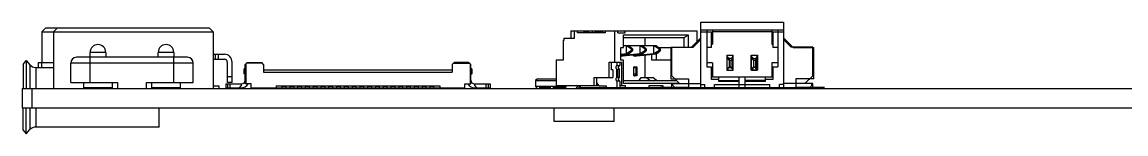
# Model space of a CAD drawing. Header units: millimetres. Extents: x 0 to 841, y 0 to 594.
# Drawn here: x 303 to 359.8, y 269.9 to 275.7 of the extents above; entities that cross this region are included whole.
import ezdxf

# ---------------------------------------------------------------- set-up
doc = ezdxf.new("R2010")
doc.units = ezdxf.units.MM
doc.header["$LTSCALE"] = 46.255
doc.layers.add('ASSEM_MEM', color=7, linetype='CONTINUOUS')

msp = doc.modelspace()

# ---------------------------------------------------------------- linework, layer by layer
at = {"layer": 'ASSEM_MEM', "color": 7, "linetype": 'CONTINUOUS'}
for p, q in [((304.221, 275.357), (304.021, 275.157)), ((304.221, 275.357), (312.621, 275.357)), ((304.821, 275.357), (304.621, 275.157)), ((312.621, 275.357), (312.821, 275.157)), ((337.901, 272.307), (337.901, 275.657)), ((337.901, 275.657), (342.151, 275.657)), ((337.901, 275.257), (342.151, 275.257)), ((338.201, 275.257), (338.201, 273.357)), ((338.501, 275.257), (338.501, 274.527)), ((341.551, 275.257), (341.551, 274.527)), ((341.851, 275.257), (341.851, 273.357)), ((342.151, 275.657), (342.151, 272.307)), ((304.021, 275.157), (304.021, 273.587)), ((304.021, 275.157), (312.821, 275.157)), ((304.621, 275.157), (304.621, 272.257)), ((312.821, 275.157), (312.821, 272.257)), ((330.818, 274.712), (330.818, 273.712)), ((330.853, 274.712), (330.818, 274.712)), ((330.853, 274.812), (330.853, 274.712)), ((331.383, 274.812), (330.853, 274.812)), ((331.207, 275.212), (331.207, 274.812)), ((331.207, 275.212), (337.712, 275.212)), ((331.383, 275.212), (331.383, 274.812)), ((331.56, 275.112), (331.56, 275.212)), ((332.974, 275.112), (331.56, 275.112)), ((331.898, 275.112), (331.898, 275.212)), ((331.902, 275.112), (331.902, 275.212)), ((331.913, 275.112), (331.913, 275.212)), ((331.93, 275.112), (331.93, 275.212)), ((331.948, 275.112), (331.948, 275.212)), ((331.969, 275.112), (331.969, 275.212)), ((331.994, 275.112), (331.994, 275.212)), ((332.022, 275.112), (332.022, 275.212)), ((332.043, 275.112), (332.043, 275.212)), ((332.082, 275.112), (332.082, 275.212)), ((332.114, 275.112), (332.114, 275.212)), ((332.132, 275.112), (332.132, 275.212)), ((332.135, 275.112), (332.135, 275.212)), ((332.337, 275.112), (332.337, 275.212)), ((332.464, 275.112), (332.464, 275.212)), ((332.468, 275.112), (332.468, 275.212)), ((332.478, 275.112), (332.478, 275.212)), ((332.496, 275.112), (332.496, 275.212)), ((332.514, 275.112), (332.514, 275.212)), ((332.535, 275.112), (332.535, 275.212)), ((332.56, 275.112), (332.56, 275.212)), ((332.591, 275.112), (332.591, 275.212)), ((332.613, 275.112), (332.613, 275.212)), ((332.651, 275.112), (332.651, 275.212)), ((332.683, 275.112), (332.683, 275.212)), ((332.719, 275.112), (332.719, 275.212)), ((332.761, 275.112), (332.761, 275.212)), ((332.789, 275.112), (332.789, 275.212)), ((332.811, 275.112), (332.811, 275.212)), ((332.818, 275.112), (332.818, 275.212)), ((332.86, 275.112), (332.86, 275.212)), ((332.974, 275.212), (332.974, 275.112)), ((333.469, 273.612), (333.469, 275.212)), ((333.639, 275.112), (333.639, 275.212)), ((333.639, 275.112), (334.007, 275.112)), ((333.929, 274.362), (333.929, 275.012)), ((333.929, 275.012), (337.252, 275.012)), ((333.929, 274.862), (337.04, 274.862)), ((334.007, 275.112), (334.007, 275.212)), ((335.025, 274.862), (335.025, 274.437)), ((337.04, 274.862), (337.252, 275.012)), ((337.04, 274.367), (337.04, 274.862)), ((337.252, 275.012), (337.252, 274.367)), ((337.401, 274.357), (337.901, 274.857)), ((337.501, 274.367), (337.901, 274.767)), ((337.712, 274.669), (337.712, 275.212)), ((337.901, 275.157), (338.451, 275.157)), ((338.451, 274.357), (338.451, 275.157)), ((341.551, 275.157), (338.501, 275.157)), ((341.601, 275.157), (341.601, 274.357)), ((341.601, 275.157), (342.151, 275.157)), ((342.151, 274.857), (342.651, 274.357)), ((342.151, 274.767), (342.551, 274.367)), ((333.788, 273.712), (333.788, 274.362)), ((333.788, 274.362), (333.929, 274.362)), ((335.626, 274.437), (333.929, 274.437)), ((334.07, 274.029), (334.07, 274.437)), ((334.318, 274.284), (334.07, 274.437)), ((334.318, 274.181), (334.07, 274.029)), ((334.212, 274.437), (334.389, 274.284)), ((334.212, 274.029), (334.389, 274.181)), ((334.318, 274.284), (334.318, 274.181)), ((334.389, 274.284), (334.318, 274.284)), ((334.389, 274.181), (334.318, 274.181)), ((334.389, 274.284), (334.389, 274.181)), ((334.778, 274.029), (334.778, 274.437)), ((335.025, 274.284), (334.778, 274.437)), ((335.025, 274.181), (334.778, 274.029)), ((334.919, 274.437), (335.096, 274.284)), ((334.919, 274.029), (335.096, 274.181)), ((335.025, 274.284), (335.025, 274.181)), ((335.096, 274.284), (335.025, 274.284)), ((335.096, 274.181), (335.025, 274.181)), ((335.096, 274.284), (335.096, 274.181)), ((335.485, 274.029), (335.485, 274.437)), ((335.732, 274.284), (335.485, 274.437)), ((335.732, 274.181), (335.485, 274.029)), ((335.626, 274.437), (335.803, 274.284)), ((335.626, 274.029), (335.803, 274.181)), ((335.713, 274.362), (336.401, 274.362)), ((335.732, 274.284), (335.732, 274.181)), ((335.803, 274.284), (335.732, 274.284)), ((335.803, 274.181), (335.732, 274.181)), ((335.803, 274.284), (335.803, 274.181)), ((336.351, 274.357), (336.351, 272.757)), ((337.401, 274.357), (336.351, 274.357)), ((336.401, 272.907), (336.401, 274.367)), ((336.401, 274.367), (337.501, 274.367)), ((338.451, 274.357), (338.201, 274.357)), ((338.451, 274.527), (338.501, 274.527)), ((341.551, 274.527), (341.601, 274.527)), ((341.851, 274.357), (341.601, 274.357)), ((343.651, 274.367), (342.551, 274.367)), ((342.651, 274.357), (343.701, 274.357)), ((343.651, 272.907), (343.651, 274.367)), ((343.701, 272.757), (343.701, 274.357)), ((303.051, 273.491), (303.207, 273.686)), ((303.207, 273.686), (303.207, 272.257)), ((303.207, 273.686), (303.403, 273.469)), ((303.851, 273.337), (303.851, 273.587)), ((303.851, 273.587), (304.621, 273.587)), ((305.501, 272.557), (305.501, 273.557)), ((311.501, 273.857), (305.801, 273.857)), ((306.501, 273.857), (306.501, 274.107)), ((307.301, 274.107), (307.301, 273.857)), ((310.001, 273.857), (310.001, 274.107)), ((310.801, 274.107), (310.801, 273.857)), ((311.801, 272.557), (311.801, 273.557)), ((312.82, 273.757), (313.401, 273.757)), ((312.821, 274.007), (313.401, 274.007)), ((312.951, 273.757), (312.951, 274.007)), ((313.551, 273.607), (313.551, 272.557)), ((313.801, 272.557), (313.801, 273.607)), ((314.471, 273.487), (314.571, 273.587)), ((315.351, 273.557), (314.541, 273.557)), ((314.571, 273.587), (315.321, 273.587)), ((315.421, 273.487), (315.321, 273.587)), ((325.221, 273.587), (325.121, 273.487)), ((325.191, 273.557), (326.001, 273.557)), ((325.971, 273.587), (325.221, 273.587)), ((326.071, 273.487), (325.971, 273.587)), ((330.464, 273.712), (330.464, 272.412)), ((330.818, 273.712), (330.464, 273.712)), ((333.187, 272.812), (333.187, 273.612)), ((333.187, 273.612), (333.823, 273.612)), ((333.307, 273.212), (333.307, 273.612)), ((333.6, 273.432), (333.6, 273.612)), ((333.742, 273.612), (333.742, 273.432)), ((334.778, 274.029), (333.788, 273.931)), ((333.788, 273.987), (334.212, 274.029)), ((334.07, 274.029), (333.788, 274.001)), ((333.894, 273.927), (333.788, 273.927)), ((333.904, 273.912), (333.788, 273.912)), ((333.929, 273.712), (333.788, 273.712)), ((333.823, 273.612), (333.823, 272.412)), ((333.894, 273.927), (334.919, 274.029)), ((333.904, 273.928), (333.904, 273.912)), ((333.929, 272.512), (333.929, 273.712)), ((334.212, 274.029), (334.07, 274.029)), ((334.449, 273.912), (334.449, 273.982)), ((334.449, 273.927), (334.601, 273.927)), ((334.611, 273.912), (334.449, 273.912)), ((335.485, 274.029), (334.459, 273.927)), ((334.601, 273.927), (335.626, 274.029)), ((334.611, 273.928), (334.611, 273.912)), ((334.919, 274.029), (334.778, 274.029)), ((335.025, 273.969), (335.025, 272.812)), ((335.379, 273.712), (335.379, 274.004)), ((336.351, 273.712), (335.379, 273.712)), ((335.626, 274.029), (335.485, 274.029)), ((335.626, 273.712), (335.626, 274.029)), ((338.501, 273.577), (338.201, 273.577)), ((338.501, 273.577), (338.501, 272.857)), ((339.241, 273.957), (339.241, 273.197)), ((339.241, 273.957), (339.561, 273.957)), ((339.251, 273.187), (339.251, 273.957)), ((339.251, 273.896), (339.351, 273.784)), ((339.251, 273.824), (339.351, 273.697)), ((339.351, 273.784), (339.351, 273.327)), ((339.451, 273.784), (339.351, 273.784)), ((339.451, 273.697), (339.351, 273.697)), ((339.551, 273.896), (339.451, 273.784)), ((339.551, 273.824), (339.451, 273.697)), ((339.451, 273.367), (339.451, 273.697)), ((339.551, 273.187), (339.551, 273.957)), ((339.561, 273.197), (339.561, 273.957)), ((340.491, 273.197), (340.491, 273.957)), ((340.491, 273.957), (340.811, 273.957)), ((340.501, 273.187), (340.501, 273.957)), ((340.501, 273.896), (340.601, 273.784)), ((340.501, 273.824), (340.601, 273.697)), ((340.601, 273.784), (340.701, 273.784)), ((340.601, 273.697), (340.601, 273.367)), ((340.701, 273.697), (340.601, 273.697)), ((340.801, 273.896), (340.701, 273.784)), ((340.801, 273.824), (340.701, 273.697)), ((340.701, 273.784), (340.701, 273.327)), ((340.801, 273.187), (340.801, 273.957)), ((340.811, 273.957), (340.811, 273.197)), ((341.551, 273.577), (341.551, 272.857)), ((341.851, 273.577), (341.551, 273.577)), ((303.051, 273.491), (303.051, 272.257)), ((303.691, 273.337), (304.621, 273.337)), ((314.411, 273.012), (314.411, 273.262)), ((314.411, 273.262), (314.42, 273.262)), ((314.471, 272.487), (314.471, 273.487)), ((314.501, 273.517), (314.501, 272.487)), ((315.421, 273.487), (315.421, 273.087)), ((325.121, 273.187), (315.421, 273.187)), ((315.421, 273.087), (325.121, 273.087)), ((325.121, 273.487), (325.121, 273.087)), ((326.041, 273.517), (326.041, 272.487)), ((326.071, 272.487), (326.071, 273.487)), ((326.086, 273.274), (326.072, 273.289)), ((326.131, 273.262), (326.122, 273.262)), ((326.131, 273.262), (326.131, 273.012)), ((333.378, 273.212), (333.307, 273.212)), ((333.378, 273.212), (333.378, 272.812)), ((333.572, 272.824), (333.572, 273.241)), ((333.6, 273.432), (333.742, 273.432)), ((333.629, 272.832), (333.629, 273.232)), ((333.713, 273.232), (333.629, 273.232)), ((333.713, 272.824), (333.713, 273.241)), ((334.449, 272.907), (334.449, 273.357)), ((334.449, 273.357), (334.611, 273.357)), ((334.565, 273.308), (334.449, 273.308)), ((334.565, 273.308), (334.483, 273.357)), ((334.565, 273.308), (334.565, 273.007)), ((334.611, 273.357), (334.611, 272.907)), ((338.201, 273.357), (338.451, 273.357)), ((338.451, 272.707), (338.451, 273.357)), ((339.241, 273.197), (339.561, 273.197)), ((339.351, 273.367), (339.251, 273.24)), ((339.251, 273.205), (339.351, 273.327)), ((339.251, 273.187), (339.551, 273.187)), ((339.351, 273.367), (339.451, 273.367)), ((339.351, 273.327), (339.451, 273.327)), ((339.551, 273.24), (339.451, 273.367)), ((339.451, 273.327), (339.551, 273.205)), ((340.811, 273.197), (340.491, 273.197)), ((340.601, 273.367), (340.501, 273.24)), ((340.601, 273.327), (340.501, 273.205)), ((340.501, 273.187), (340.801, 273.187)), ((340.601, 273.367), (340.701, 273.367)), ((340.701, 273.327), (340.601, 273.327)), ((340.801, 273.24), (340.701, 273.367)), ((340.801, 273.205), (340.701, 273.327)), ((341.601, 273.357), (341.601, 272.707)), ((341.601, 273.357), (341.851, 273.357)), ((305.501, 272.557), (307.901, 272.557)), ((306.151, 272.557), (306.151, 272.307)), ((307.651, 272.307), (307.651, 272.557)), ((307.901, 272.557), (307.901, 272.257)), ((309.401, 272.257), (309.401, 272.557)), ((309.401, 272.557), (311.801, 272.557)), ((309.651, 272.557), (309.651, 272.307)), ((311.151, 272.307), (311.151, 272.557)), ((313.471, 272.487), (313.471, 272.287)), ((313.471, 272.487), (314.271, 272.487)), ((313.801, 272.557), (313.551, 272.557)), ((314.271, 272.487), (314.271, 272.387)), ((314.771, 272.487), (314.471, 272.487)), ((314.771, 272.287), (314.771, 272.487)), ((325.771, 272.287), (325.771, 272.487)), ((325.771, 272.487), (326.071, 272.487)), ((326.271, 272.387), (326.271, 272.487)), ((326.271, 272.487), (327.071, 272.487)), ((327.071, 272.487), (327.071, 272.287)), ((329.501, 272.757), (329.401, 272.657)), ((329.401, 272.657), (329.401, 272.357)), ((329.401, 272.657), (330.464, 272.657)), ((329.501, 272.757), (330.464, 272.757)), ((332.409, 272.412), (332.409, 272.812)), ((332.409, 272.812), (333.378, 272.812)), ((332.529, 272.812), (332.529, 272.449)), ((332.575, 272.532), (332.529, 272.552)), ((332.634, 272.449), (332.529, 272.449)), ((332.674, 272.392), (332.575, 272.532)), ((333.6, 272.292), (333.6, 272.632)), ((333.742, 272.632), (333.6, 272.632)), ((333.629, 272.832), (333.713, 272.832)), ((333.742, 272.632), (333.742, 272.292)), ((333.929, 272.662), (336.646, 272.662)), ((336.796, 272.512), (333.929, 272.512)), ((334.611, 272.907), (334.449, 272.907)), ((334.725, 272.662), (334.831, 272.812)), ((334.831, 272.812), (335.432, 272.812)), ((335.113, 272.812), (335.297, 272.662)), ((335.615, 272.662), (335.432, 272.812)), ((336.351, 272.757), (337.266, 272.757)), ((336.396, 272.507), (336.396, 272.307)), ((336.396, 272.507), (337.901, 272.507)), ((336.801, 272.507), (336.401, 272.907)), ((336.451, 272.407), (336.451, 272.507)), ((337.266, 272.757), (337.266, 272.307)), ((337.901, 272.457), (338.101, 272.457)), ((338.101, 272.257), (338.101, 272.457)), ((338.451, 272.857), (338.831, 272.857)), ((338.451, 272.852), (341.601, 272.852)), ((338.831, 272.707), (338.451, 272.707)), ((338.601, 272.257), (338.601, 272.457)), ((338.601, 272.457), (341.451, 272.457)), ((338.831, 272.607), (338.831, 272.857)), ((338.831, 272.657), (339.876, 272.657)), ((339.876, 272.607), (338.831, 272.607)), ((339.876, 272.307), (339.876, 272.852)), ((340.176, 272.307), (340.176, 272.852)), ((341.221, 272.657), (340.176, 272.657)), ((341.221, 272.607), (340.176, 272.607)), ((341.221, 272.607), (341.221, 272.857)), ((341.221, 272.857), (341.601, 272.857)), ((341.601, 272.707), (341.221, 272.707)), ((341.451, 272.257), (341.451, 272.457)), ((341.951, 272.257), (341.951, 272.457)), ((342.151, 272.457), (341.951, 272.457)), ((343.656, 272.507), (342.151, 272.507)), ((342.786, 272.757), (342.786, 272.307)), ((343.701, 272.757), (342.786, 272.757)), ((343.651, 272.907), (343.251, 272.507)), ((343.601, 272.407), (343.601, 272.507)), ((343.656, 272.307), (343.656, 272.507)), ((303.001, 272.257), (303.001, 271.257)), ((303.001, 272.257), (363.001, 272.257)), ((306.151, 272.307), (306.201, 272.257)), ((306.151, 272.307), (307.651, 272.307)), ((307.601, 272.257), (307.651, 272.307)), ((309.651, 272.307), (309.701, 272.257)), ((309.651, 272.307), (311.151, 272.307)), ((311.101, 272.257), (311.151, 272.307)), ((313.137, 272.377), (312.821, 272.377)), ((313.131, 272.375), (312.821, 272.375)), ((313.131, 272.257), (313.131, 272.375)), ((313.137, 272.257), (313.137, 272.377)), ((313.471, 272.287), (314.271, 272.287)), ((314.171, 272.287), (314.271, 272.387)), ((314.771, 272.287), (316.381, 272.287)), ((316.071, 272.387), (316.071, 272.287)), ((316.071, 272.387), (324.471, 272.387)), ((316.381, 272.277), (316.381, 272.387)), ((316.561, 272.357), (316.381, 272.357)), ((316.381, 272.337), (316.561, 272.337)), ((316.561, 272.387), (316.561, 272.277)), ((316.561, 272.287), (316.781, 272.287)), ((316.781, 272.277), (316.781, 272.387)), ((316.961, 272.357), (316.781, 272.357)), ((316.781, 272.337), (316.961, 272.337)), ((316.961, 272.387), (316.961, 272.277)), ((316.961, 272.287), (317.181, 272.287)), ((317.181, 272.277), (317.181, 272.387)), ((317.361, 272.357), (317.181, 272.357)), ((317.181, 272.337), (317.361, 272.337)), ((317.361, 272.387), (317.361, 272.277)), ((317.361, 272.287), (317.581, 272.287)), ((317.581, 272.277), (317.581, 272.387)), ((317.761, 272.357), (317.581, 272.357)), ((317.581, 272.337), (317.761, 272.337)), ((317.761, 272.387), (317.761, 272.277)), ((317.761, 272.287), (317.981, 272.287)), ((317.981, 272.277), (317.981, 272.387)), ((318.161, 272.357), (317.981, 272.357)), ((317.981, 272.337), (318.161, 272.337)), ((318.161, 272.387), (318.161, 272.277)), ((318.161, 272.287), (318.381, 272.287)), ((318.381, 272.277), (318.381, 272.387)), ((318.561, 272.357), (318.381, 272.357)), ((318.381, 272.337), (318.561, 272.337)), ((318.561, 272.387), (318.561, 272.277)), ((318.561, 272.287), (318.781, 272.287)), ((318.781, 272.277), (318.781, 272.387)), ((318.961, 272.357), (318.781, 272.357)), ((318.781, 272.337), (318.961, 272.337)), ((318.961, 272.387), (318.961, 272.277)), ((318.961, 272.287), (319.181, 272.287)), ((319.181, 272.277), (319.181, 272.387)), ((319.361, 272.357), (319.181, 272.357)), ((319.181, 272.337), (319.361, 272.337)), ((319.361, 272.387), (319.361, 272.277)), ((319.361, 272.287), (319.581, 272.287)), ((319.581, 272.277), (319.581, 272.387)), ((319.761, 272.357), (319.581, 272.357)), ((319.581, 272.337), (319.761, 272.337)), ((319.761, 272.387), (319.761, 272.277)), ((319.761, 272.287), (319.981, 272.287)), ((319.981, 272.277), (319.981, 272.387)), ((320.161, 272.357), (319.981, 272.357)), ((319.981, 272.337), (320.161, 272.337)), ((320.161, 272.387), (320.161, 272.277)), ((320.161, 272.287), (320.381, 272.287)), ((320.381, 272.277), (320.381, 272.387)), ((320.561, 272.357), (320.381, 272.357)), ((320.381, 272.337), (320.561, 272.337)), ((320.561, 272.387), (320.561, 272.277)), ((320.561, 272.287), (320.781, 272.287)), ((320.781, 272.277), (320.781, 272.387)), ((320.961, 272.357), (320.781, 272.357)), ((320.781, 272.337), (320.961, 272.337)), ((320.961, 272.387), (320.961, 272.277)), ((320.961, 272.287), (321.181, 272.287)), ((321.181, 272.277), (321.181, 272.387)), ((321.361, 272.357), (321.181, 272.357)), ((321.181, 272.337), (321.361, 272.337)), ((321.361, 272.387), (321.361, 272.277)), ((321.361, 272.287), (321.581, 272.287)), ((321.581, 272.277), (321.581, 272.387)), ((321.761, 272.357), (321.581, 272.357)), ((321.581, 272.337), (321.761, 272.337)), ((321.761, 272.387), (321.761, 272.277)), ((321.761, 272.287), (321.981, 272.287)), ((321.981, 272.277), (321.981, 272.387)), ((322.161, 272.357), (321.981, 272.357)), ((321.981, 272.337), (322.161, 272.337)), ((322.161, 272.387), (322.161, 272.277)), ((322.161, 272.287), (322.381, 272.287)), ((322.381, 272.277), (322.381, 272.387)), ((322.561, 272.357), (322.381, 272.357)), ((322.381, 272.337), (322.561, 272.337)), ((322.561, 272.387), (322.561, 272.277)), ((322.561, 272.287), (322.781, 272.287)), ((322.781, 272.277), (322.781, 272.387)), ((322.961, 272.357), (322.781, 272.357)), ((322.781, 272.337), (322.961, 272.337)), ((322.961, 272.387), (322.961, 272.277)), ((322.961, 272.287), (323.181, 272.287)), ((323.181, 272.277), (323.181, 272.387)), ((323.361, 272.357), (323.181, 272.357)), ((323.181, 272.337), (323.361, 272.337)), ((323.361, 272.387), (323.361, 272.277)), ((323.361, 272.287), (323.581, 272.287)), ((323.581, 272.277), (323.581, 272.387)), ((323.761, 272.357), (323.581, 272.357)), ((323.581, 272.337), (323.761, 272.337)), ((323.761, 272.387), (323.761, 272.277)), ((323.761, 272.287), (323.981, 272.287)), ((323.981, 272.277), (323.981, 272.387)), ((324.161, 272.357), (323.981, 272.357)), ((323.981, 272.337), (324.161, 272.337)), ((324.161, 272.387), (324.161, 272.277)), ((324.161, 272.287), (325.771, 272.287)), ((324.471, 272.387), (324.471, 272.287)), ((326.271, 272.387), (326.371, 272.287)), ((326.271, 272.287), (327.071, 272.287)), ((329.501, 272.257), (329.401, 272.357)), ((330.973, 272.357), (329.401, 272.357)), ((330.464, 272.412), (332.66, 272.412)), ((331.585, 272.412), (331.475, 272.257)), ((331.617, 272.257), (331.702, 272.377)), ((331.702, 272.412), (331.702, 272.312)), ((331.702, 272.312), (333.035, 272.312)), ((332.221, 272.312), (332.182, 272.257)), ((332.324, 272.257), (332.363, 272.312)), ((332.674, 272.392), (333.035, 272.392)), ((332.928, 272.312), (332.89, 272.257)), ((333.031, 272.257), (333.056, 272.292)), ((333.035, 272.392), (333.035, 272.292)), ((333.035, 272.292), (333.469, 272.292)), ((333.621, 272.292), (333.597, 272.257)), ((333.738, 272.257), (333.777, 272.312)), ((333.742, 272.412), (334, 272.412)), ((333.742, 272.312), (336.396, 272.312)), ((334, 272.412), (334, 272.312)), ((334.301, 272.257), (334.356, 272.312)), ((335.237, 272.312), (335.237, 272.412)), ((335.237, 272.412), (335.944, 272.412)), ((335.944, 272.412), (335.944, 272.312)), ((336.396, 272.307), (336.551, 272.307)), ((336.601, 272.257), (336.451, 272.407)), ((337.266, 272.307), (339.876, 272.307)), ((339.251, 272.307), (339.251, 272.257)), ((339.551, 272.257), (339.551, 272.307)), ((340.176, 272.307), (342.786, 272.307)), ((340.501, 272.307), (340.501, 272.257)), ((340.801, 272.257), (340.801, 272.307)), ((343.601, 272.407), (343.451, 272.257)), ((343.501, 272.307), (343.656, 272.307)), ((303.001, 271.257), (363.056, 271.257)), ((303.051, 270.121), (303.051, 271.257)), ((303.207, 269.926), (303.207, 271.257)), ((310.051, 270.276), (310.051, 271.257)), ((330.351, 270.557), (330.351, 271.257)), ((333.451, 270.557), (333.451, 271.257)), ((310.051, 270.276), (303.701, 270.276)), ((333.451, 270.557), (330.351, 270.557)), ((303.051, 270.121), (303.207, 269.926)), ((303.207, 269.926), (303.403, 270.144))]:
    msp.add_line(p, q, dxfattribs=at)
at = {"layer": 'ASSEM_MEM', "color": 9, "linetype": 'CONTINUOUS'}
for p, q in [((304.001, 273.587), (304.001, 273.337)), ((311.801, 273.557), (305.501, 273.557)), ((307.301, 274.107), (306.501, 274.107)), ((306.501, 272.557), (306.501, 273.857)), ((310.801, 274.107), (310.001, 274.107)), ((310.801, 272.557), (310.801, 273.857)), ((313.101, 273.757), (313.101, 274.007)), ((303.403, 273.469), (303.403, 272.257)), ((303.701, 273.336), (303.701, 272.257)), ((326.123, 273.26), (326.122, 273.262)), ((326.122, 273.261), (326.122, 273.262)), ((334.449, 273.007), (334.565, 273.007)), ((313.801, 272.857), (313.551, 272.857)), ((313.554, 272.487), (313.554, 272.287)), ((313.696, 272.287), (313.696, 272.487)), ((326.846, 272.487), (326.846, 272.287)), ((326.987, 272.287), (326.987, 272.487)), ((303.501, 272.257), (303.501, 271.257)), ((303.403, 271.257), (303.403, 270.144)), ((303.701, 271.257), (303.701, 270.276))]:
    msp.add_line(p, q, dxfattribs=at)
at = {"layer": 'ASSEM_MEM', "color": 7, "linetype": 'CONTINUOUS', "true_color": 0x005fff}
for p, q in [((330.181, 272.312), (329.584, 272.312)), ((330.982, 272.312), (330.291, 272.312)), ((333.035, 272.312), (333.742, 272.312))]:
    msp.add_line(p, q, dxfattribs=at)
at = {"layer": 'ASSEM_MEM', "color": 4, "linetype": 'CONTINUOUS'}
for p, q in [((336.566, 272.292), (333.469, 272.292)), ((338.101, 272.292), (337.453, 272.292)), ((339.251, 272.292), (338.601, 272.292)), ((340.501, 272.292), (339.551, 272.292)), ((341.451, 272.292), (340.801, 272.292)), ((342.598, 272.292), (341.951, 272.292))]:
    msp.add_line(p, q, dxfattribs=at)
at = {"layer": 'ASSEM_MEM', "color": 40, "linetype": 'CONTINUOUS'}
for p, q in [((336.396, 272.307), (335.801, 272.307)), ((337.266, 272.307), (336.551, 272.307)), ((343.501, 272.307), (342.786, 272.307)), ((344.251, 272.307), (343.656, 272.307))]:
    msp.add_line(p, q, dxfattribs=at)
at = {"layer": 'ASSEM_MEM', "color": 7, "linetype": 'CONTINUOUS'}
for points in [[(314.469, 273.289), (314.455, 273.274), (314.438, 273.265), (314.42, 273.262)], [(326.122, 273.262), (326.104, 273.265), (326.086, 273.274)]]:
    msp.add_lwpolyline(points, dxfattribs=at)
for centre, radius, start, end in [((306.901, 274.107), 0.4, 0, 180), ((310.401, 274.107), 0.4, 0, 180), ((305.801, 273.557), 0.3, 90, 180), ((311.501, 273.557), 0.3, 0, 90), ((313.401, 273.607), 0.4, 0, 90), ((313.401, 273.607), 0.15, 0, 90), ((303.701, 273.736), 0.4, 222, 268.6272), ((314.924, 273.137), 0.528, 166.3145, 193.6855), ((314.411, 272.952), 0.06, 0, 90), ((326.131, 272.952), 0.06, 90, 180), ((325.617, 273.137), 0.528, 346.3145, 13.6855), ((314.271, 272.687), 0.2, 270, 360), ((314.271, 272.687), 0.4, 270, 330), ((326.271, 272.687), 0.4, 210, 270), ((326.271, 272.687), 0.2, 180, 270), ((337.301, 272.607), 0.35, 270, 300.4458), ((342.751, 272.607), 0.35, 239.5542, 270), ((303.701, 269.876), 0.4, 90, 138)]:
    msp.add_arc(centre, radius, start, end, dxfattribs=at)
at = {"layer": 'ASSEM_MEM', "color": 9, "linetype": 'CONTINUOUS'}
for centre, radius, start, end in [((314.602, 273.205), 0.191, 170.9574, 179.9274), ((325.941, 273.205), 0.189, 0.0329, 9.0632)]:
    msp.add_arc(centre, radius, start, end, dxfattribs=at)
at = {"layer": 'ASSEM_MEM', "color": 7, "linetype": 'CONTINUOUS'}
for centre, start_param, end_param in [((333.629, 273.332), -1.982313, -1.570796), ((333.629, 272.732), 1.570796, 1.982313)]:
    msp.add_ellipse(centre, major_axis=(0.141, 0), ratio=0.707107, start_param=start_param, end_param=end_param, dxfattribs=at)
at = {"layer": 'ASSEM_MEM', "color": 9, "linetype": 'CONTINUOUS'}
for points, knots in [([(314.411, 273.205), (314.418, 273.205), (314.431, 273.206), (314.448, 273.211), (314.461, 273.218), (314.469, 273.227), (314.471, 273.234), (314.471, 273.237)], [0, 0, 0, 0, 0.300298, 0.523474, 0.719018, 0.875234, 1, 1, 1, 1]), ([(314.42, 273.262), (314.42, 273.262), (314.42, 273.261), (314.419, 273.26), (314.418, 273.258), (314.417, 273.255), (314.416, 273.251), (314.415, 273.244), (314.414, 273.239), (314.413, 273.235)], [0, 0, 0, 0, 0.016885, 0.066849, 0.14889, 0.262032, 0.40521, 0.576933, 1, 1, 1, 1]), ([(326.071, 273.237), (326.071, 273.233), (326.074, 273.225), (326.085, 273.216), (326.103, 273.207), (326.12, 273.205), (326.131, 273.205)], [0, 0, 0, 0, 0.171733, 0.341749, 0.549152, 1, 1, 1, 1]), ([(326.128, 273.234), (326.128, 273.238), (326.126, 273.247), (326.124, 273.256), (326.122, 273.261)], [0, 0, 0, 0, 0.371271, 1, 1, 1, 1])]:
    msp.add_open_spline(points, degree=3, knots=knots, dxfattribs=at)
at = {"layer": 'ASSEM_MEM', "color": 7, "linetype": 'CONTINUOUS'}
for points, knots in [([(333.6, 273.432), (333.592, 273.432), (333.575, 273.428), (333.554, 273.41), (333.538, 273.384), (333.53, 273.352), (333.529, 273.319), (333.537, 273.278), (333.556, 273.251), (333.572, 273.241)], [0, 0, 0, 0, 0.102174, 0.21432, 0.340425, 0.477964, 0.620354, 0.759524, 1, 1, 1, 1]), ([(333.713, 273.241), (333.697, 273.251), (333.679, 273.278), (333.67, 273.319), (333.671, 273.352), (333.68, 273.384), (333.695, 273.41), (333.716, 273.428), (333.734, 273.432), (333.742, 273.432)], [0, 0, 0, 0, 0.240476, 0.379646, 0.522035, 0.659575, 0.78568, 0.897826, 1, 1, 1, 1]), ([(334.495, 272.907), (334.504, 272.907), (334.524, 272.913), (334.547, 272.937), (334.562, 272.969), (334.565, 272.994), (334.565, 273.007)], [0, 0, 0, 0, 0.209498, 0.444667, 0.711989, 1, 1, 1, 1]), ([(333.572, 272.824), (333.556, 272.814), (333.537, 272.786), (333.529, 272.746), (333.53, 272.712), (333.538, 272.681), (333.554, 272.654), (333.575, 272.637), (333.592, 272.632), (333.6, 272.632)], [0, 0, 0, 0, 0.240476, 0.379646, 0.522035, 0.659575, 0.78568, 0.897826, 1, 1, 1, 1]), ([(333.742, 272.632), (333.734, 272.632), (333.716, 272.637), (333.695, 272.654), (333.68, 272.681), (333.671, 272.712), (333.67, 272.746), (333.679, 272.786), (333.697, 272.814), (333.713, 272.824)], [0, 0, 0, 0, 0.102174, 0.21432, 0.340425, 0.477964, 0.620354, 0.759524, 1, 1, 1, 1]), ([(330.973, 272.357), (330.973, 272.362), (330.974, 272.381), (330.979, 272.4), (330.985, 272.413)], [0, 0, 0, 0, 0.25701, 1, 1, 1, 1])]:
    msp.add_open_spline(points, degree=3, knots=knots, dxfattribs=at)

doc.saveas('drawing.dxf')
